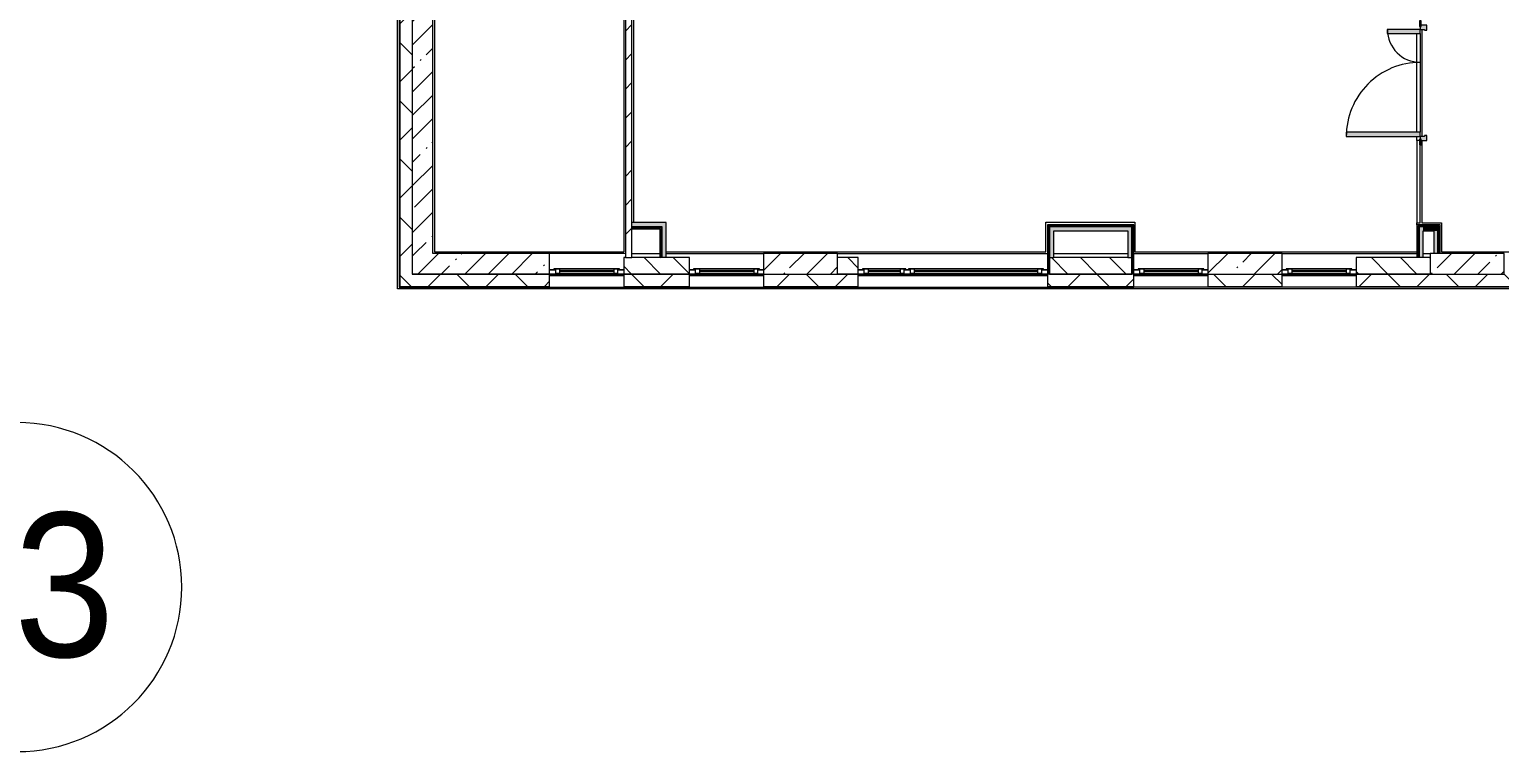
# Model space of a CAD drawing. Header units: millimetres. Extents: x -3724 to 231642, y -8553 to 29017.
# Drawn here: x 164412 to 182278, y -5906 to 2875 of the extents above; entities that cross this region are included whole.
import ezdxf

# ---------------------------------------------------------------- set-up
doc = ezdxf.new("R2010")
doc.units = ezdxf.units.MM
for name, color, linetype, lineweight, true_color in [('A-DOOR-2', 7, 'Continuous', 5, 0xaaaaaa), ('A-DOOR-3', 7, 'Continuous', 5, 0xe2e2e2), ('A-DOOR-FRAM-3', 7, 'Continuous', 5, 0xe2e2e2), ('A-DOOR-FRAM-4', 7, 'Continuous', 5, 0xaaaaaa), ('A-FLOR-1', 7, 'Continuous', 5, 0xaaaaaa), ('I-WALL-1', 7, 'Continuous', 5, 0xe7e7e7), ('I-WALL-2', 7, 'Continuous', 9, 0xe7e7e7)]:
    doc.layers.add(name, color=color, linetype=linetype, lineweight=lineweight, true_color=true_color)
for name, color, linetype, lineweight in [('A-GLAZ-2', 7, 'Continuous', 5), ('A-WALL', 7, 'Continuous', 9), ('A-WALL-3', 7, 'Continuous', 5), ('I-WALL-3', 7, 'Continuous', 5), ('S-COLS-2', 7, 'Continuous', 5), ('Оси', 7, 'Continuous', 9), ('Оси-1', 7, 'Continuous', 20)]:
    doc.layers.add(name, color=color, linetype=linetype, lineweight=lineweight)
doc.styles.add('Arial_1', font='arial.ttf', dxfattribs={"width": 0.9, "height": 1750})
pattern_1 = [(45, (79704.3, 0), (-353.5534, 353.5534), []), (135, (79704.3, 0), (-353.5534, -353.5534), [])]
pattern_2 = [(45, (79704.28, 0), (-285.1231, 285.1231), []), (45, (79989.4, 0), (-285.1231, 285.1231), [504.031, -100.806, 16.764, -84.042])]
pattern_3 = [(45, (79704.3, 0), (-530.33, 530.33), []), (135, (79704.3, 0), (-530.33, -530.33), [])]

# ---------------------------------------------------------------- blocks, each defined once
blk = doc.blocks.new('120_Окно_СКБ_1Ст - 120_Окно_СКБ_1Ст 900х2500_h_ с форточкой-22876038-1_3_1_птичка')
at = {"layer": 'A-GLAZ-2'}
for p, q in [((-450, -127), (-450, -57)), ((-450, -57), (-380, -57)), ((450, -57), (-450, -57)), ((-380, -127), (-450, -127)), ((-450, -127), (-400, -127)), ((-380, -127), (-400, -127)), ((-400, -127), (-400, -137)), ((-400, -137), (400, -137)), ((400, -137), (-400, -137)), ((-380, -57), (-380, -127)), ((380, -87), (-380, -87)), ((-380, -87), (-380, -127)), ((-330, -137), (-330, -87)), ((-330, -107), (330, -107)), ((330, -117), (-330, -117)), ((330, -137), (330, -87)), ((380, -127), (380, -57)), ((380, -57), (450, -57)), ((380, -127), (380, -87)), ((450, -127), (380, -127)), ((400, -127), (380, -127)), ((400, -127), (450, -127)), ((400, -137), (400, -127)), ((450, -57), (450, -127))]:
    blk.add_line(p, q, dxfattribs=at)
blk = doc.blocks.new('120_Окно_СКБ_2Ст_Фрамуга сверху - 120_Окно_СКБ_2Ст_2300х2500_h_ ДОО-19727959-1_3_1_птичка')
at = {"layer": 'A-GLAZ-2'}
for p, q in [((-1150, -127), (-1150, -57)), ((-1150, -57), (-1080, -57)), ((1150, -57), (-1150, -57)), ((-1080, -127), (-1150, -127)), ((-1150, -127), (-1100, -127)), ((-1080, -127), (-1100, -127)), ((-1100, -127), (-1100, -137)), ((-1100, -137), (540, -137)), ((540, -137), (-1100, -137)), ((-1080, -57), (-1080, -127)), ((-1080, -57), (1080, -57)), ((520, -87), (-1080, -87)), ((-1080, -87), (-1080, -127)), ((-1030, -137), (-1030, -87)), ((-1030, -107), (470, -107)), ((470, -117), (-1030, -117)), ((470, -137), (470, -87)), ((520, -127), (520, -57)), ((520, -57), (590, -57)), ((520, -127), (520, -87)), ((590, -127), (520, -127)), ((540, -127), (520, -127)), ((540, -127), (570, -127)), ((540, -127), (570, -127)), ((540, -137), (540, -127)), ((590, -127), (570, -127)), ((570, -127), (570, -137)), ((570, -137), (1100, -137)), ((1100, -137), (570, -137)), ((590, -57), (590, -127)), ((1080, -87), (590, -87)), ((590, -87), (590, -127)), ((640, -137), (640, -87)), ((640, -107), (1030, -107)), ((1030, -117), (640, -117)), ((1030, -137), (1030, -87)), ((1080, -127), (1080, -57)), ((1080, -57), (1150, -57)), ((1080, -127), (1080, -87)), ((1150, -127), (1080, -127)), ((1100, -127), (1080, -127)), ((1100, -127), (1150, -127)), ((1100, -137), (1100, -127)), ((1150, -57), (1150, -127))]:
    blk.add_line(p, q, dxfattribs=at)
blk = doc.blocks.new('120_Окно_СКБ_1Ст - 120_Окно_СКБ_1Ст 900х2500_h_ с форточкой-V177-1_3_1_птичка')
at = {"layer": 'A-GLAZ-2'}
for p, q in [((-450, -127), (-450, -57)), ((-450, -57), (-380, -57)), ((450, -57), (-450, -57)), ((-380, -127), (-450, -127)), ((-450, -127), (-400, -127)), ((-380, -127), (-400, -127)), ((-400, -127), (-400, -137)), ((-400, -137), (400, -137)), ((400, -137), (-400, -137)), ((-380, -57), (-380, -127)), ((380, -87), (-380, -87)), ((-380, -87), (-380, -127)), ((-330, -137), (-330, -87)), ((-330, -107), (330, -107)), ((330, -117), (-330, -117)), ((330, -137), (330, -87)), ((380, -127), (380, -57)), ((380, -57), (450, -57)), ((380, -127), (380, -87)), ((450, -127), (380, -127)), ((400, -127), (380, -127)), ((400, -127), (450, -127)), ((400, -137), (400, -127)), ((450, -57), (450, -127))]:
    blk.add_line(p, q, dxfattribs=at)
blk = doc.blocks.new('120_Окно_СКБ_1Ст - 120_Окно_СКБ_1Ст 900х2500_h_ с форточкой-V205-1_3_1_птичка')
at = {"layer": 'A-GLAZ-2'}
for p, q in [((-450, -127), (-450, -57)), ((-450, -57), (-380, -57)), ((450, -57), (-450, -57)), ((-380, -127), (-450, -127)), ((-450, -127), (-400, -127)), ((-380, -127), (-400, -127)), ((-400, -127), (-400, -137)), ((-400, -137), (400, -137)), ((400, -137), (-400, -137)), ((-380, -57), (-380, -127)), ((380, -87), (-380, -87)), ((-380, -87), (-380, -127)), ((-330, -137), (-330, -87)), ((-330, -107), (330, -107)), ((330, -117), (-330, -117)), ((330, -137), (330, -87)), ((380, -127), (380, -57)), ((380, -57), (450, -57)), ((380, -127), (380, -87)), ((450, -127), (380, -127)), ((400, -127), (380, -127)), ((400, -127), (450, -127)), ((400, -137), (400, -127)), ((450, -57), (450, -127))]:
    blk.add_line(p, q, dxfattribs=at)
blk = doc.blocks.new('BSC_Колонна _Прямоугольная - 250х900-23282983-1_3_1_птичка')
at = {"layer": 'S-COLS-2'}
h = blk.add_hatch(dxfattribs=at)
h.set_pattern_fill('FP_168', color=256, style=0, pattern_type=2)
h.set_pattern_definition([(45, (-99480, -25), (-285.1231, 285.1231), []), (45, (-99194.88, -25), (-285.1231, 285.1231), [504.031, -100.806, 16.764, -84.042])])
h.paths.add_polyline_path([(262, -125), (450, -125), (450, 125), (-450, 125), (-450, -125)])
for p, q in [((450, 125), (-450, 125)), ((-450, 125), (-450, -125)), ((450, -125), (450, 125)), ((-450, -125), (450, -125))]:
    blk.add_line(p, q, dxfattribs=at)
blk = doc.blocks.new('BSC_Колонна _Прямоугольная - 250х900-V213-1_3_1_птичка')
at = {"layer": 'S-COLS-2'}
h = blk.add_hatch(dxfattribs=at)
h.set_pattern_fill('FP_174', color=256, style=0, pattern_type=2)
h.set_pattern_definition([(45, (-94080, -25), (-285.1231, 285.1231), []), (45, (-93794.88, -25), (-285.1231, 285.1231), [504.031, -100.806, 16.764, -84.042])])
h.paths.add_polyline_path([(-450, -125), (450, -125), (450, 125), (-450, 125), (-450, -34)])
for p, q in [((450, 125), (-450, 125)), ((-450, 125), (-450, -125)), ((450, -125), (450, 125)), ((-450, -125), (450, -125))]:
    blk.add_line(p, q, dxfattribs=at)
blk = doc.blocks.new('BSC_Колонна _Прямоугольная - 250х900-V214-1_3_1_птичка')
at = {"layer": 'S-COLS-2'}
h = blk.add_hatch(dxfattribs=at)
h.set_pattern_fill('FP_175', color=256, style=0, pattern_type=2)
h.set_pattern_definition([(45, (-102180, -25), (-285.1231, 285.1231), []), (45, (-101894.88, -25), (-285.1231, 285.1231), [504.031, -100.806, 16.764, -84.042])])
h.paths.add_polyline_path([(-341, -125), (450, -125), (450, 125), (-450, 125), (-450, -125)])
for p, q in [((450, 125), (-450, 125)), ((-450, 125), (-450, -125)), ((450, -125), (450, 125)), ((-450, -125), (450, -125))]:
    blk.add_line(p, q, dxfattribs=at)
blk = doc.blocks.new('110_Дверь_СКБ_2Ст - Д-5_п__в составе перегородки _не входит в спец__-32680960-1_3_1_птичка')
at = {"layer": 'A-DOOR-3'}
for points in [[(-638, 0), (-588, 0), (-588, 901), (-638, 901), (-638, 40)], [(612, 401), (612, 0), (662, 0), (662, 401)]]:
    blk.add_hatch(color=256, dxfattribs=at).paths.add_polyline_path(points)
h = blk.add_hatch(color=256, dxfattribs=at)
h.paths.add_polyline_path([(-688, 0), (-688, -79), (-628, -79), (-628, -49), (-638, -49), (-638, 0)])
h.paths.add_polyline_path([(652, -59), (652, -79), (712, -79), (712, 0), (662, 0), (662, -49), (652, -49)])
at = {"layer": 'A-DOOR-FRAM-3'}
for points in [[(-743, 0), (-672, 0), (-672, 8), (-743, 3)], [(698, 0), (768, 0), (768, 8), (698, 8)], [(-743, -9), (-688, -9), (-688, -1), (-743, -1)], [(712, -9), (768, -9), (768, -1), (712, -1)]]:
    blk.add_hatch(color=256, dxfattribs=at).paths.add_polyline_path(points)
at = {"layer": 'A-DOOR-2'}
for p, q in [((-638, 901), (-638, 0)), ((-588, 901), (-638, 901)), ((-588, 0), (-588, 901)), ((662, 401), (612, 401)), ((612, 401), (612, 0)), ((662, 0), (662, 401)), ((-638, 0), (-588, 0)), ((612, 0), (662, 0))]:
    blk.add_line(p, q, dxfattribs=at)
for centre, radius, start, end in [((-638, 0), 900, 0, 90), ((662, 0), 400, 90, 180)]:
    blk.add_arc(centre, radius, start, end, dxfattribs=at)
at = {"layer": 'A-DOOR-FRAM-4'}
for p, q in [((-672, 8), (-743, 8)), ((-743, 8), (-743, 0)), ((-743, 0), (-672, 0)), ((-638, 0), (-688, 0)), ((-688, 0), (-688, -79)), ((-672, 0), (-688, 0)), ((-688, 0), (-688, -1)), ((-672, 0), (-672, 8)), ((-672, -1), (-672, 0)), ((-638, -49), (-638, 0)), ((662, 0), (662, -49)), ((712, 0), (662, 0)), ((768, 8), (698, 8)), ((698, 8), (698, 0)), ((712, 0), (698, 0)), ((698, 0), (698, -1)), ((698, 0), (768, 0)), ((712, -79), (712, 0)), ((712, -1), (712, 0)), ((768, 0), (768, 8)), ((-672, -1), (-743, -1)), ((-743, -1), (-743, -9)), ((-743, -9), (-672, -9)), ((-688, -79), (-628, -79)), ((-688, -1), (-672, -1)), ((-672, -9), (-672, -1)), ((-628, -49), (-638, -49)), ((-628, -79), (-628, -49)), ((662, -49), (652, -49)), ((652, -49), (652, -79)), ((652, -79), (712, -79)), ((698, -1), (712, -1)), ((768, -1), (698, -1)), ((698, -1), (698, -9)), ((698, -9), (768, -9)), ((768, -9), (768, -1))]:
    blk.add_line(p, q, dxfattribs=at)
blk = doc.blocks.new('Ось сетки - D8-29747960-1_3_1_птичка')
at = {"layer": 'Оси-1'}
for start, end in [(360, 180), (180, 360)]:
    blk.add_arc((0, 0), 4, start, end, dxfattribs=at)

msp = doc.modelspace()

# ---------------------------------------------------------------- hatches: boundary and pattern name
at = {"layer": 'A-WALL-3'}
h = msp.add_hatch(dxfattribs=at)
h.set_pattern_fill('FP_137', color=256, style=0, pattern_type=2)
h.set_pattern_definition(pattern_1)
h.paths.add_polyline_path([(169064.3, -100), (169064.3, 7500), (168964.3, 7500), (168963.7, 7650), (168914.3, 7650), (168914.3, -100), (168958.1, -100)])
h = msp.add_hatch(dxfattribs=at)
h.set_pattern_fill('FP_119', color=256, style=0, pattern_type=2)
h.set_pattern_definition([(135, (79704.28, 0), (-176.7767, -176.7767), [])])
h.paths.add_polyline_path([(203434.3, -100), (203434.3, 100), (203234.3, 100), (203234.3, -100)])
h.paths.add_polyline_path([(171634.3, -100), (172434.3, -100), (172434.3, 100), (171634.3, 100), (171634.3, -68.4)])
h.paths.add_polyline_path([(174484.3, -100), (174484.3, 100), (174234.3, 100), (174234.3, -100)])
h.paths.add_polyline_path([(176809.3, -100), (177809.3, -100), (177809.3, 100), (176809.3, 100)])
h.paths.add_polyline_path([(200834.3, -100), (200934.3, -100), (200934.3, 100), (200834.3, 100), (200834.3, -11)])
h.paths.add_polyline_path([(180534.3, -100), (181434.3, -100), (181434.3, 100), (180534.3, 100), (180534.3, 82.2)])
h.paths.add_polyline_path([(182584.3, -100), (182584.3, 100), (182334.3, 100), (182334.3, -100)])
h.paths.add_polyline_path([(184884.3, -100), (185934.3, -100), (185934.3, 100), (184884.3, 100), (184884.3, -27.9)])
h.paths.add_polyline_path([(189374.3, -100), (189534.3, -100), (189534.3, 100), (189184.3, 100), (189184.3, -100), (189359.3, -100)])
h.paths.add_polyline_path([(199034.3, -100), (199034.3, 100), (198534.3, 100), (198534.3, -100), (198848.8, -100)])
h.paths.add_polyline_path([(190434.3, -100), (191334.3, -100), (191334.3, 100), (190434.3, 100), (190434.3, -55)])
h.paths.add_polyline_path([(196226.8, -100), (196734.3, -100), (196734.3, 100), (195684.3, 100), (195684.3, -100)])
h.paths.add_polyline_path([(193134.3, -100), (193384.3, -100), (193384.3, 100), (193134.3, 100), (193134.3, 42.1)])
h = msp.add_hatch(dxfattribs=at)
h.set_pattern_fill('FP_137', color=256, style=0, pattern_type=2)
h.set_pattern_definition(pattern_1)
h.paths.add_polyline_path([(168914.3, -250), (170734.3, -250), (170734.3, -100), (168914.3, -100)])
h.paths.add_polyline_path([(198324.4, -250), (199034.3, -250), (199034.3, -100), (197634.3, -100), (197634.3, -250)])
h.paths.add_polyline_path([(200422, -250), (200934.3, -250), (200934.3, -100), (199934.3, -100), (199934.3, -250)])
h.paths.add_polyline_path([(204781.4, -250), (204784.3, -250), (204784.3, -100), (203234.3, -100), (203234.3, -250), (204617.2, -250)])
h.paths.add_polyline_path([(187734.3, -250), (187734.3, -100), (186834.3, -100), (186834.3, -250), (187054.3, -250)])
h.paths.add_polyline_path([(189534.3, -250), (189534.3, -100), (189184.3, -100), (189184.3, -250), (189409.6, -250)])
h.paths.add_polyline_path([(185738.8, -250), (185934.3, -250), (185934.3, -100), (184884.3, -100), (184884.3, -250)])
h.paths.add_polyline_path([(192234.3, -250), (193384.3, -250), (193384.3, -100), (192234.3, -100), (192234.3, -210)])
h.paths.add_polyline_path([(196734.3, -250), (196734.3, -100), (195684.3, -100), (195684.3, -250), (196226.8, -250)])
h.paths.add_polyline_path([(191334.3, -250), (191334.3, -100), (190434.3, -100), (190434.3, -250)])
h.paths.add_polyline_path([(180534.3, -250), (182584.3, -250), (182584.3, -100), (180534.3, -100), (180534.3, -210.6)])
h.paths.add_polyline_path([(174484.3, -250), (174484.3, -100), (173334.3, -100), (173334.3, -250)])
h.paths.add_polyline_path([(176784.3, -250), (177834.3, -250), (177834.3, -100), (176784.3, -100), (176784.3, -210)])
h.paths.add_polyline_path([(172104.4, -250), (172434.3, -250), (172434.3, -100), (171634.3, -100), (171634.3, -250)])
h.paths.add_polyline_path([(179446, -250), (179634.3, -250), (179634.3, -100), (178734.3, -100), (178734.3, -250)])
at = {"layer": 'I-WALL-1'}
for points in [[(176859.3, 100), (176859.3, 475), (176809.3, 475), (176809.3, 100)], [(177809.3, 425), (177809.3, 475), (176859.3, 475), (176859.3, 425), (177759.3, 425)], [(177809.3, 100), (177809.3, 425), (177759.3, 425), (177759.3, 100)], [(181299.3, 100), (181349.3, 100), (181349.3, 475), (181299.3, 475), (181299.3, 150)], [(181479.3, 425), (181529.3, 425), (181529.3, 475), (181349.3, 475), (181349.3, 425)], [(181529.3, 150), (181529.3, 425), (181479.3, 425), (181479.3, 150)]]:
    msp.add_hatch(color=256, dxfattribs=at).paths.add_polyline_path(points)
at = {"layer": 'I-WALL-2'}
for points in [[(171734.3, 475), (172150.3, 475), (172148.8, 525), (171734.3, 525)], [(172100.3, 100), (172150.3, 100), (172149.3, 475), (172100.3, 475), (172100.3, 142)]]:
    msp.add_hatch(color=256, dxfattribs=at).paths.add_polyline_path(points)
at = {"layer": 'I-WALL-3'}
h = msp.add_hatch(dxfattribs=at)
h.set_pattern_fill('FP_135', color=256, style=0, pattern_type=2)
h.set_pattern_definition([(45, (79704.28, 0), (-176.7767, 176.7767), [])])
h.paths.add_polyline_path([(171654.3, 100), (171734.3, 100), (171734.3, 3755), (171654.3, 3755), (171654.3, 130)])
h.paths.add_polyline_path([(171734.3, 5155), (171734.3, 10400), (171654.3, 10400), (171654.3, 5155), (171704.3, 5155)])
h = msp.add_hatch(dxfattribs=at)
h.set_pattern_fill('FP_118', color=256, style=0, pattern_type=2)
h.set_pattern_definition(pattern_2)
h.paths.add_polyline_path([(169314.3, 150), (169314.3, 7700), (169064.3, 7700), (169064.3, 150), (169189, 150)])
h = msp.add_hatch(dxfattribs=at)
h.set_pattern_fill('FP_215', color=256, style=0, pattern_type=2)
h.set_pattern_definition(pattern_3)
h.paths.add_polyline_path([(172075.3, 100), (172087.8, 100), (172087.8, 450), (172075.3, 450), (172075.3, 137.6)])
h = msp.add_hatch(dxfattribs=at)
h.set_pattern_fill('FP_215', color=256, style=0, pattern_type=2)
h.set_pattern_definition(pattern_3)
h.paths.add_polyline_path([(172087.8, 100), (172100.3, 100), (172098.5, 462.5), (172087.8, 459.4), (172087.8, 139.8)])
h = msp.add_hatch(dxfattribs=at)
h.set_pattern_fill('FP_215', color=256, style=0, pattern_type=2)
h.set_pattern_definition(pattern_3)
h.paths.add_polyline_path([(176784.3, -100), (176796.8, -100), (176796.8, 500), (176784.3, 500), (176784.3, -62.5)])
h = msp.add_hatch(dxfattribs=at)
h.set_pattern_fill('FP_215', color=256, style=0, pattern_type=2)
h.set_pattern_definition(pattern_3)
h.paths.add_polyline_path([(176796.8, 487.5), (177834.3, 487.5), (177834.3, 500), (176796.8, 500)])
h = msp.add_hatch(dxfattribs=at)
h.set_pattern_fill('FP_215', color=256, style=0, pattern_type=2)
h.set_pattern_definition(pattern_3)
h.paths.add_polyline_path([(176796.8, -100), (176809.3, -100), (176809.3, 487.5), (176796.8, 487.5), (176796.8, 18.8)])
h = msp.add_hatch(dxfattribs=at)
h.set_pattern_fill('FP_215', color=256, style=0, pattern_type=2)
h.set_pattern_definition(pattern_3)
h.paths.add_polyline_path([(176821.8, 475), (177821.8, 475), (177821.8, 487.5), (176809.3, 487.5), (176809.3, 475)])
h = msp.add_hatch(dxfattribs=at)
h.set_pattern_fill('FP_215', color=256, style=0, pattern_type=2)
h.set_pattern_definition(pattern_3)
h.paths.add_polyline_path([(181274.3, 100), (181286.8, 100), (181286.8, 500), (181274.3, 500), (181274.3, 150)])
h = msp.add_hatch(dxfattribs=at)
h.set_pattern_fill('FP_215', color=256, style=0, pattern_type=2)
h.set_pattern_definition(pattern_3)
h.paths.add_polyline_path([(181286.8, 100), (181299.3, 100), (181299.3, 487.5), (181286.8, 487.5), (181286.8, 150)])
h = msp.add_hatch(dxfattribs=at)
h.set_pattern_fill('FP_215', color=256, style=0, pattern_type=2)
h.set_pattern_definition(pattern_3)
h.paths.add_polyline_path([(181541.8, 150), (181541.8, 475), (181529.3, 475), (181531.2, 150)])
h = msp.add_hatch(dxfattribs=at)
h.set_pattern_fill('FP_215', color=256, style=0, pattern_type=2)
h.set_pattern_definition(pattern_3)
h.paths.add_polyline_path([(181543.7, 150), (181554.3, 150), (181554.3, 487.5), (181541.8, 487.5), (181543.6, 150)])
h = msp.add_hatch(dxfattribs=at)
h.set_pattern_fill('FP_118', color=256, style=0, pattern_type=2)
h.set_pattern_definition(pattern_2)
h.paths.add_polyline_path([(170006.9, -100), (170734.3, -100), (170734.3, 150), (169064.3, 150), (169064.3, -100), (169314.3, -100)])

# ---------------------------------------------------------------- linework, layer by layer
at = {"layer": 'A-FLOR-1'}
for p, q in [((169334.3, 8181.1), (169334.3, 170)), ((171634.3, 3805), (171634.3, 170)), ((171754.3, 3730), (171754.3, 525)), ((181334.3, 2875), (181334.3, 1575)), ((181274.3, 1525), (181274.3, 1575)), ((181334.3, 1525), (181334.3, 521.2)), ((176764.3, 170), (176764.3, 530)), ((176764.3, 530), (177844.3, 530)), ((177844.3, 530), (177844.3, 170)), ((181274.3, 500), (181274.3, 521)), ((181334.3, 521.2), (181574.3, 521.2)), ((181574.3, 521.2), (181574.3, 170)), ((169334.3, 170), (171634.3, 170)), ((172150.3, 170), (176764.3, 170)), ((177844.3, 170), (181274.3, 170)), ((181574.3, 170), (185214.3, 170))]:
    msp.add_line(p, q, dxfattribs=at)
at = {"layer": 'A-WALL'}
for p, q in [((168911.3, 7650), (168911.3, -253)), ((168914.3, 7650), (168914.3, -250)), ((172100.3, 475), (171734.3, 475)), ((172087.8, 462.5), (171734.3, 462.5)), ((172087.8, 100), (172087.8, 462.5)), ((172100.3, 100), (172100.3, 475)), ((176796.8, 487.5), (176796.8, -100)), ((177821.8, 487.5), (176796.8, 487.5)), ((176809.3, 475), (176809.3, -100)), ((177809.3, 475), (176809.3, 475)), ((177809.3, -100), (177809.3, 475)), ((177821.8, -100), (177821.8, 487.5)), ((181286.8, 487.5), (181286.8, 100)), ((181541.8, 487.5), (181286.8, 487.5)), ((181299.3, 475), (181299.3, 100)), ((181529.3, 475), (181299.3, 475)), ((181529.3, 150), (181529.3, 475)), ((181541.8, 150), (181541.8, 487.5)), ((171654.3, 100), (171734.3, 100)), ((176809.3, 100), (176859.3, 100)), ((177759.3, 100), (177809.3, 100)), ((171634.3, -100), (172434.3, -100)), ((172434.3, -100), (171634.3, -100)), ((174234.3, -100), (174484.3, -100)), ((174484.3, -100), (174234.3, -100)), ((177834.3, -100), (176784.3, -100)), ((176809.3, -100), (177809.3, -100)), ((180534.3, -100), (181434.3, -100)), ((181434.3, -100), (180534.3, -100)), ((168911.3, -253), (170734.3, -253)), ((168914.3, -250), (170734.3, -250)), ((171634.3, -250), (172434.3, -250)), ((171634.3, -253), (172434.3, -253)), ((173334.3, -250), (174484.3, -250)), ((173334.3, -253), (174484.3, -253)), ((176784.3, -250), (177834.3, -250)), ((176784.3, -253), (177834.3, -253)), ((178734.3, -250), (179634.3, -250)), ((178734.3, -253), (179634.3, -253)), ((180534.3, -250), (182584.3, -250)), ((180534.3, -253), (182584.3, -253))]:
    msp.add_line(p, q, dxfattribs=at)
at = {"layer": 'A-WALL-3'}
for p, q in [((168884.3, -280), (168884.3, 7650)), ((168906.3, 7492), (168906.3, -258)), ((171654.3, 100), (171634.3, 100)), ((171634.3, 100), (171634.3, -258)), ((172434.3, 100), (171734.3, 100)), ((172434.3, -258), (172434.3, 100)), ((174484.3, 100), (174234.3, 100)), ((174484.3, -258), (174484.3, 100)), ((176784.3, 100), (176784.3, -258)), ((177759.3, 100), (176859.3, 100)), ((177834.3, -258), (177834.3, 100)), ((181434.3, 100), (180534.3, 100)), ((180534.3, 100), (180534.3, -258)), ((171634.3, -100), (169064.3, -100)), ((170734.3, -258), (170734.3, -100)), ((172434.3, -100), (173334.3, -100)), ((173334.3, -100), (173334.3, -258)), ((174484.3, -100), (176784.3, -100)), ((177834.3, -100), (178734.3, -100)), ((178734.3, -100), (178734.3, -258)), ((179634.3, -258), (179634.3, -100)), ((179634.3, -100), (180534.3, -100)), ((187734.3, -280), (168884.3, -280)), ((168906.3, -258), (177834.3, -258)), ((187734.3, -258), (177834.3, -258))]:
    msp.add_line(p, q, dxfattribs=at)
at = {"layer": 'I-WALL-3'}
for p, q in [((169314.3, 150), (169314.3, 8151.1)), ((169064.3, 7700), (169064.3, -100)), ((171654.3, 3700), (171654.3, 100)), ((171734.3, 100), (171734.3, 3700)), ((181274.3, 1625), (181274.3, 2825)), ((181314.3, 2825), (181314.3, 1625)), ((181274.3, 1525), (181274.3, 521)), ((181306.3, 1525), (181274.3, 1525)), ((181314.3, 521), (181314.3, 1470)), ((172150.3, 525), (171734.3, 525)), ((171734.3, 450), (172075.3, 450)), ((172075.3, 450), (172075.3, 100)), ((172150.3, 100), (172150.3, 525)), ((176784.3, 500), (176784.3, 100)), ((177834.3, 500), (176784.3, 500)), ((176859.3, 100), (176859.3, 425)), ((176859.3, 425), (177759.3, 425)), ((177759.3, 425), (177759.3, 100)), ((177834.3, 100), (177834.3, 500)), ((181274.3, 521), (181314.3, 521)), ((181274.3, 500), (181274.3, 100)), ((181554.3, 500), (181274.3, 500)), ((181349.3, 100), (181349.3, 425)), ((181349.3, 425), (181479.3, 425)), ((181479.3, 425), (181479.3, 150)), ((181554.3, 150), (181554.3, 500)), ((171654.3, 150), (169314.3, 150)), ((170734.3, -100), (170734.3, 150)), ((171734.3, 150), (172075.3, 150)), ((172150.3, 150), (173334.3, 150)), ((174234.3, 150), (176784.3, 150)), ((176859.3, 150), (177759.3, 150)), ((177834.3, 150), (178734.3, 150)), ((179634.3, 150), (181274.3, 150)), ((181349.3, 150), (181434.3, 150)), ((169064.3, -100), (171634.3, -100)), ((173334.3, -100), (172434.3, -100)), ((176784.3, -100), (174484.3, -100)), ((178734.3, -100), (177834.3, -100)), ((180534.3, -100), (179634.3, -100))]:
    msp.add_line(p, q, dxfattribs=at)

# ---------------------------------------------------------------- block references
at = {"layer": 'A-DOOR-2', "rotation": 89.99999999999991}
msp.add_blockref('110_Дверь_СКБ_2Ст - Д-5_п__в составе перегородки _не входит в спец__-32680960-1_3_1_птичка', (181314.8, 2212.5), dxfattribs=at)
at = {"layer": 'A-GLAZ-2', "rotation": 180}
for name, p in [('120_Окно_СКБ_1Ст - 120_Окно_СКБ_1Ст 900х2500_h_ с форточкой-22876038-1_3_1_птичка', (171184.3, -175)), ('120_Окно_СКБ_1Ст - 120_Окно_СКБ_1Ст 900х2500_h_ с форточкой-V205-1_3_1_птичка', (172884.3, -175)), ('120_Окно_СКБ_2Ст_Фрамуга сверху - 120_Окно_СКБ_2Ст_2300х2500_h_ ДОО-19727959-1_3_1_птичка', (175634.3, -175)), ('120_Окно_СКБ_1Ст - 120_Окно_СКБ_1Ст 900х2500_h_ с форточкой-V177-1_3_1_птичка', (178284.3, -175)), ('120_Окно_СКБ_1Ст - 120_Окно_СКБ_1Ст 900х2500_h_ с форточкой-22876038-1_3_1_птичка', (180084.3, -175))]:
    msp.add_blockref(name, p, dxfattribs=at)
at = {"layer": 'S-COLS-2'}
for name, p in [('BSC_Колонна _Прямоугольная - 250х900-V213-1_3_1_птичка', (173784.3, 25)), ('BSC_Колонна _Прямоугольная - 250х900-23282983-1_3_1_птичка', (179184.3, 25)), ('BSC_Колонна _Прямоугольная - 250х900-V214-1_3_1_птичка', (181884.3, 25))]:
    msp.add_blockref(name, p, dxfattribs=at)
at = {"layer": 'Оси-1', "xscale": 499.9999999999995, "yscale": 499.9999999999995, "zscale": 499.9999999999995}
msp.add_blockref('Ось сетки - D8-29747960-1_3_1_птичка', (164264.3, -3906.3), dxfattribs=at)

# ---------------------------------------------------------------- texts
at = {"layer": 'Оси', "insert": (163001.2, -3003), "char_height": 1750, "width": 3030.379, "attachment_point": 1, "style": 'Arial_1'}
msp.add_mtext('23', dxfattribs=at)

doc.saveas('drawing.dxf')
